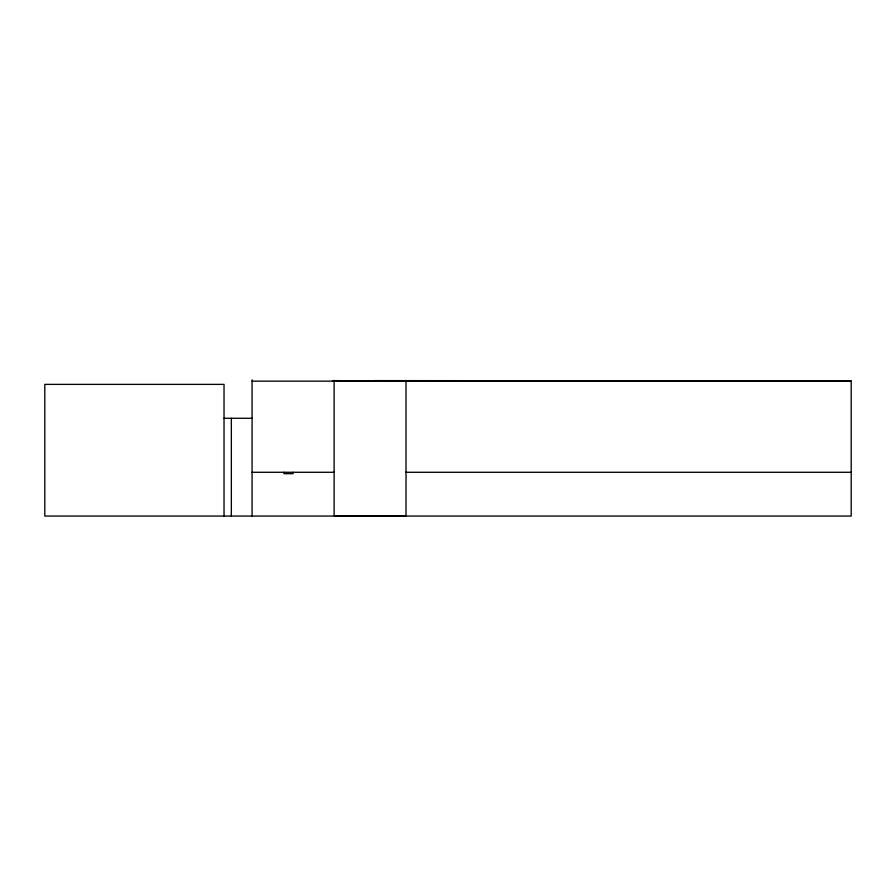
<?xml version="1.0" encoding="UTF-8"?>
<svg xmlns="http://www.w3.org/2000/svg" width="896" height="896" viewBox="0 0 896 896"><rect width="100%" height="100%" fill="white"/><g stroke="black" fill="none" stroke-linecap="round" stroke-linejoin="round"><path stroke-width="1.34" d="M332.427 380.598L398.888 381.069M334.107 380.845L406.022 380.845L406.022 515.693L334.107 515.693L334.107 380.598M252.078 381.147L851.2 381.147M224.034 418.275L252.078 418.275M252.078 472.282L334.107 472.282M405.866 472.282L851.2 472.282M373.946 380.598L851.2 380.946L851.2 516.062L44.8 516.062L44.8 384.373L224.034 384.373L224.034 516.062M293.093 472.282L293.093 473.693L283.954 473.693L283.954 472.282M252.078 379.938L252.078 516.062M231.347 418.275L231.347 516.062"/></g></svg>
